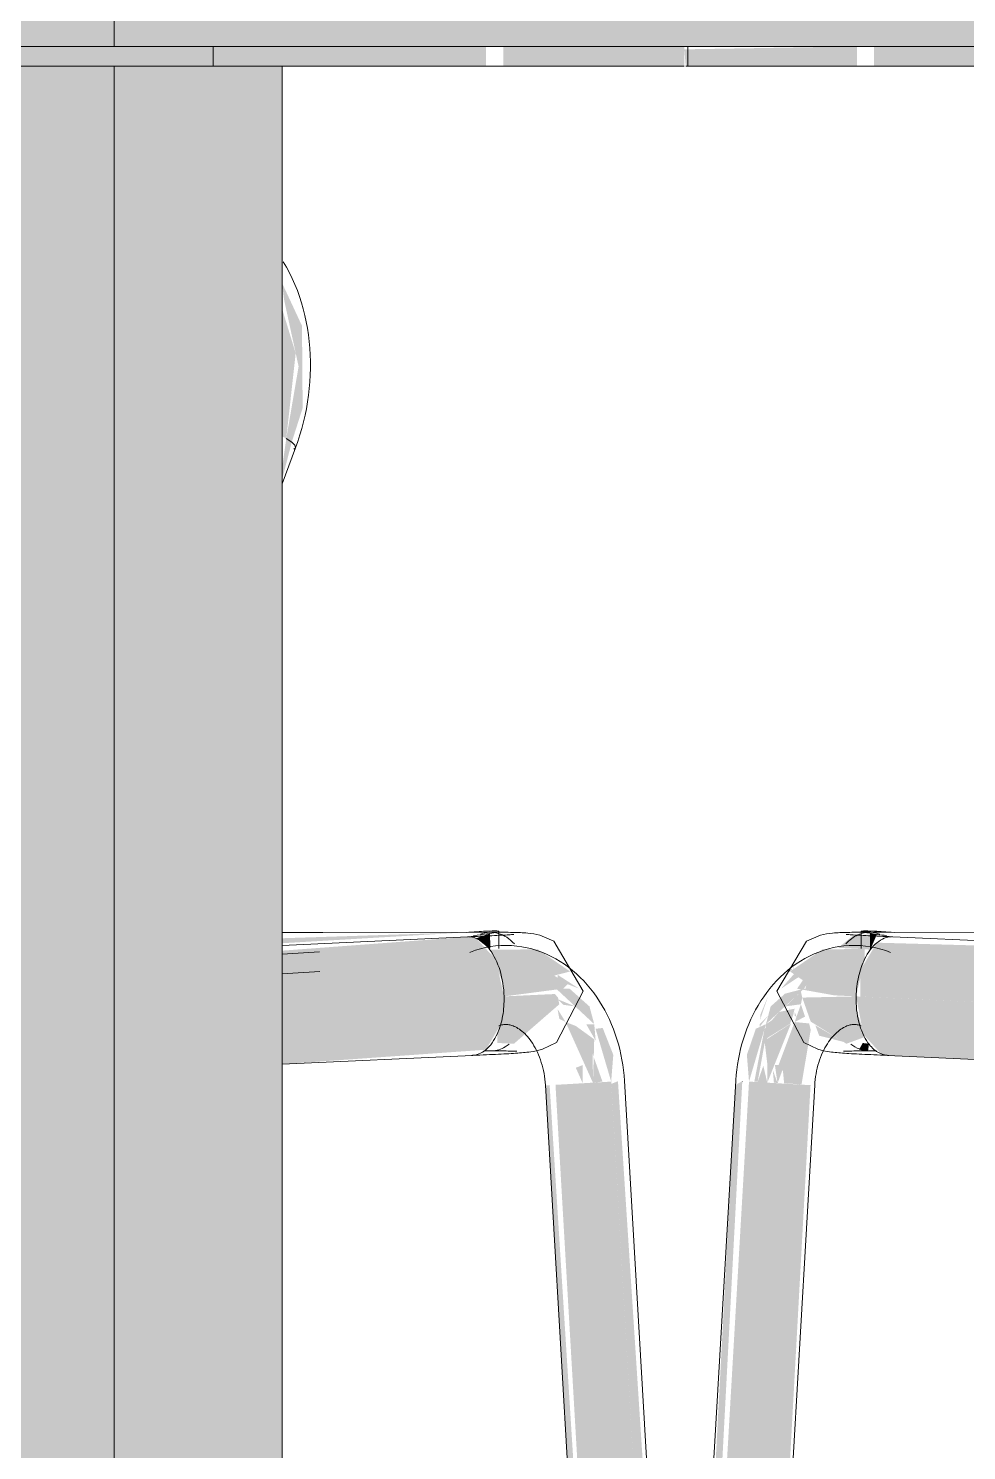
# Model space of a CAD drawing. Header units: inches. Extents: x 21380 to 98133, y -290 to 853.
# Drawn here: x 35429.48 to 35441.34, y 11 to 28.98 of the extents above; entities that cross this region are included whole.
import ezdxf

# ---------------------------------------------------------------- set-up
doc = ezdxf.new("R2010")
doc.units = ezdxf.units.IN
doc.header["$MEASUREMENT"] = 0
doc.layers.add('I-FURN', color=30, linetype='Continuous', lineweight=9)

# ---------------------------------------------------------------- blocks, each defined once
blk = doc.blocks.new('Falcon 7700 Series Pedestal Base - 36_ Square Top x 30_ - Wheelchair Height-460525-Building Section - East_West looking South')
at = {"layer": 'I-FURN'}
for points in [[(-26197.888, 28.75), (-26197.888, 30), (-26223.344, 30), (-26223.344, 28.75), (-26205.971, 28.75)], [(-26188.425, 28.75), (-26172.432, 28.75), (-26172.432, 30), (-26197.888, 30), (-26197.888, 28.75), (-26197.198, 28.75)], [(-26197.888, 28.5), (-26196.681, 28.5), (-26196.681, 28.75), (-26199.096, 28.75), (-26199.096, 28.5), (-26198.212, 28.5)], [(-26196.267, 28.5), (-26193.187, 28.5), (-26193.187, 28.75), (-26196.681, 28.75), (-26196.681, 28.5)], [(-26191.263, 28.5), (-26190.681, 28.5), (-26190.681, 28.75), (-26192.971, 28.75), (-26192.971, 28.5), (-26191.565, 28.5)], [(-26200.01, 0.75), (-26197.888, 0.75), (-26197.888, 28.5), (-26200.01, 28.5), (-26200.01, 3.187)], [(-26197.198, 0.75), (-26195.767, 0.75), (-26195.767, 28.5), (-26197.888, 28.5), (-26197.888, 0.75)]]:
    blk.add_hatch(color=256, dxfattribs=at).paths.add_polyline_path(points, flags=0)
for p, q in [((-26197.888, 28.75), (-26197.888, 30)), ((-26197.888, 28.75), (-26223.344, 28.75)), ((-26172.432, 28.75), (-26197.888, 28.75)), ((-26196.638, 28.5), (-26196.638, 28.75)), ((-26190.638, 28.5), (-26190.638, 28.75)), ((-26196.681, 28.5), (-26199.096, 28.5)), ((-26197.888, 28.5), (-26197.888, 0.75)), ((-26196.681, 28.5), (-26196.267, 28.5)), ((-26193.187, 28.5), (-26196.267, 28.5)), ((-26195.767, 0.75), (-26195.767, 28.5)), ((-26193.187, 28.5), (-26192.971, 28.5)), ((-26192.971, 28.5), (-26193.187, 28.5)), ((-26190.681, 28.5), (-26192.971, 28.5))]:
    blk.add_line(p, q, dxfattribs=at)
blk = doc.blocks.new('HermanMiller_Collection_Air-Chair_SideChair_Arms - Arms-V171-Building Section - East_West looking South')
at = {"layer": 'I-FURN'}
for points in [[(-26100.047, 17.331), (-26099.963, 17.527), (-26100.052, 17.539), (-26100.052, 17.332)], [(-26102.491, 0), (-26101.665, 15.67), (-26101.75, 15.624), (-26102.576, 0.005), (-26102.504, 0)], [(-26102.128, 0), (-26101.783, 0), (-26100.875, 15.624), (-26101.58, 15.665), (-26102.491, 0), (-26102.259, 0)], [(-26101.783, 0), (-26101.657, 0.005), (-26100.802, 15.62), (-26100.875, 15.624), (-26101.598, 3.187)]]:
    blk.add_hatch(color=256, dxfattribs=at).paths.add_polyline_path(points, flags=0)
h = blk.add_hatch(color=256, dxfattribs=at)
h.paths.add_polyline_path([(-26100.226, 16.742), (-26100.119, 17.212), (-26100.119, 17.341), (-26100.652, 17.337), (-26101.061, 17.057), (-26100.9, 16.946), (-26100.972, 16.839), (-26100.499, 16.755)], flags=0)
h.paths.add_polyline_path([(-26100.885, 16.839), (-26100.856, 16.884), (-26100.866, 16.84)], flags=0)
h = blk.add_hatch(color=256, dxfattribs=at)
h.paths.add_polyline_path([(-26093.427, 16.423), (-26093.351, 16.798), (-26093.161, 17.073), (-26093.016, 17.179), (-26094.43, 17.165), (-26094.35, 17.099), (-26093.997, 17.212), (-26093.721, 17.081), (-26093.667, 16.434)], flags=0)
h.paths.add_polyline_path([(-26095.284, 16.51), (-26095.503, 17.296), (-26099.963, 17.421), (-26100.174, 17.069), (-26100.174, 16.74), (-26095.439, 16.517)], flags=0)
h = blk.add_hatch(color=256, dxfattribs=at)
h.paths.add_polyline_path([(-26101.58, 15.665), (-26101.366, 16.391), (-26101.494, 16.333), (-26101.607, 16.003)], flags=0)
h.paths.add_polyline_path([(-26101.366, 16.391), (-26100.885, 16.839), (-26101.126, 16.776), (-26101.306, 16.615)], flags=0)
h.paths.add_polyline_path([(-26101.174, 16.84), (-26100.909, 17.015), (-26101.003, 17.034), (-26101.126, 16.895)], flags=0)
h = blk.add_hatch(color=256, dxfattribs=at)
h.paths.add_polyline_path([(-26101.219, 15.643), (-26101.133, 15.878), (-26101.252, 15.873)], flags=0)
h.paths.add_polyline_path([(-26100.924, 16.642), (-26100.907, 16.727), (-26100.924, 16.803), (-26101.118, 16.616), (-26100.972, 16.636)], flags=0)
h.paths.add_polyline_path([(-26101.003, 16.418), (-26100.872, 16.486), (-26100.924, 16.642)], flags=0)
h.paths.add_polyline_path([(-26101.349, 15.651), (-26101.049, 16.4), (-26101.384, 16.183), (-26101.347, 15.873)], flags=0)
h.paths.add_polyline_path([(-26101.349, 15.651), (-26101.399, 15.865), (-26101.472, 15.658)], flags=0)
h.paths.add_polyline_path([(-26101.384, 16.183), (-26101.203, 16.497), (-26101.366, 16.391)], flags=0)
h = blk.add_hatch(color=256, dxfattribs=at)
h.paths.add_polyline_path([(-26100.35, 16.143), (-26100.116, 16.229), (-26100.219, 16.574), (-26100.226, 16.742), (-26100.907, 16.727), (-26100.8, 16.423), (-26100.369, 16.156)], flags=0)
h.paths.add_polyline_path([(-26100.979, 16.487), (-26101.003, 16.546), (-26101.003, 16.496)], flags=0)
h = blk.add_hatch(color=256, dxfattribs=at)
h.paths.add_polyline_path([(-26092.944, 15.675), (-26093.193, 15.775), (-26093.37, 16.048), (-26093.427, 16.423), (-26093.667, 16.428), (-26093.764, 15.771), (-26093.857, 15.718), (-26092.964, 15.676)], flags=0)
h.paths.add_polyline_path([(-26095.079, 15.775), (-26095.284, 16.51), (-26100.226, 16.742), (-26100.134, 16.26), (-26099.907, 16.014), (-26099.814, 15.997), (-26095.439, 15.792)], flags=0)
for p, q in [((-26100.161, 17.565), (-26100.161, 17.347)), ((-26095.502, 17.296), (-26099.763, 17.496)), ((-26099.969, 16.052), (-26100.059, 16.052)), ((-26099.828, 15.997), (-26095.077, 15.774)), ((-26101.747, 15.676), (-26102.658, 0.011)), ((-26101.657, 0), (-26100.749, 15.618))]:
    blk.add_line(p, q, dxfattribs=at)
at = {"layer": 'I-FURN', "flags": 128}
for points in [[(-26101.228, 16.809), (-26100.855, 17.439), (-26100.677, 17.514), (-26100.602, 17.532), (-26100.558, 17.538), (-26100.526, 17.542), (-26100.5, 17.544), (-26100.477, 17.546), (-26100.454, 17.547), (-26100.432, 17.548), (-26100.409, 17.549), (-26100.385, 17.55), (-26100.36, 17.55), (-26100.334, 17.551), (-26100.306, 17.551), (-26100.278, 17.552), (-26100.248, 17.552), (-26100.217, 17.552), (-26100.184, 17.552), (-26100.15, 17.552), (-26100.115, 17.552), (-26100.079, 17.552), (-26100.055, 17.552)], [(-26100.351, 17.526), (-26100.348, 17.526), (-26100.341, 17.526), (-26100.331, 17.525), (-26100.318, 17.523), (-26100.302, 17.522), (-26100.284, 17.521), (-26100.264, 17.52), (-26100.242, 17.518), (-26100.218, 17.517), (-26100.192, 17.515), (-26100.164, 17.514), (-26100.135, 17.512), (-26100.104, 17.51), (-26100.071, 17.509), (-26100.038, 17.507), (-26100.002, 17.506), (-26099.966, 17.504), (-26099.928, 17.502), (-26099.889, 17.501), (-26099.849, 17.499), (-26099.809, 17.498), (-26099.767, 17.496), (-26099.766, 17.496)], [(-26095.573, 17.551), (-26097.933, 17.55), (-26100.056, 17.552)], [(-26100.184, 17.385), (-26100.25, 17.387), (-26100.315, 17.385), (-26100.381, 17.38), (-26100.446, 17.371), (-26100.51, 17.359), (-26100.573, 17.343), (-26100.636, 17.325), (-26100.698, 17.303), (-26100.758, 17.278), (-26100.817, 17.25), (-26100.874, 17.22), (-26100.93, 17.187), (-26100.984, 17.152), (-26101.037, 17.114), (-26101.088, 17.074), (-26101.137, 17.031), (-26101.185, 16.987), (-26101.23, 16.941), (-26101.274, 16.893), (-26101.316, 16.843), (-26101.356, 16.791), (-26101.394, 16.738), (-26101.43, 16.684), (-26101.464, 16.628), (-26101.497, 16.571), (-26101.527, 16.513), (-26101.556, 16.453), (-26101.583, 16.393), (-26101.607, 16.332), (-26101.63, 16.269), (-26101.651, 16.206), (-26101.67, 16.143), (-26101.687, 16.078), (-26101.702, 16.013), (-26101.715, 15.948), (-26101.726, 15.882), (-26101.735, 15.815), (-26101.742, 15.749), (-26101.747, 15.682), (-26101.747, 15.676)], [(-26099.791, 17.298), (-26099.852, 17.321), (-26099.914, 17.34), (-26099.978, 17.356), (-26100.042, 17.369), (-26100.107, 17.378), (-26100.172, 17.384), (-26100.184, 17.385)], [(-26101.228, 16.809), (-26100.886, 16.16), (-26100.712, 16.077), (-26100.638, 16.056), (-26100.594, 16.047), (-26100.563, 16.042), (-26100.538, 16.038), (-26100.514, 16.035), (-26100.492, 16.033), (-26100.469, 16.031), (-26100.446, 16.029), (-26100.422, 16.027), (-26100.398, 16.025), (-26100.371, 16.023), (-26100.344, 16.022), (-26100.316, 16.02), (-26100.286, 16.018), (-26100.255, 16.016), (-26100.222, 16.014), (-26100.188, 16.013), (-26100.153, 16.011), (-26100.117, 16.009), (-26100.08, 16.008), (-26100.041, 16.006), (-26100.001, 16.004), (-26099.961, 16.002), (-26099.919, 16.001), (-26099.877, 15.999), (-26099.833, 15.998), (-26099.826, 15.997)], [(-26100.749, 15.618), (-26100.746, 15.655), (-26100.743, 15.692), (-26100.738, 15.729), (-26100.732, 15.765), (-26100.725, 15.801), (-26100.717, 15.836), (-26100.708, 15.871), (-26100.698, 15.905), (-26100.687, 15.938), (-26100.675, 15.97), (-26100.663, 16.002), (-26100.649, 16.032), (-26100.635, 16.061), (-26100.62, 16.09), (-26100.605, 16.117), (-26100.589, 16.142), (-26100.573, 16.167), (-26100.557, 16.19), (-26100.54, 16.212), (-26100.523, 16.233), (-26100.505, 16.252), (-26100.488, 16.269), (-26100.471, 16.286), (-26100.454, 16.3), (-26100.437, 16.314), (-26100.42, 16.326), (-26100.403, 16.337), (-26100.387, 16.347), (-26100.372, 16.355), (-26100.356, 16.362), (-26100.342, 16.368), (-26100.327, 16.373), (-26100.314, 16.378), (-26100.3, 16.381), (-26100.287, 16.383), (-26100.274, 16.385), (-26100.262, 16.386), (-26100.25, 16.387), (-26100.238, 16.386), (-26100.237, 16.386)], [(-26100.237, 16.386), (-26100.225, 16.385), (-26100.212, 16.384), (-26100.2, 16.381), (-26100.188, 16.378), (-26100.175, 16.375), (-26100.162, 16.37), (-26100.16, 16.369)], [(-26100.387, 16.048), (-26100.385, 16.049), (-26100.378, 16.049), (-26100.368, 16.049), (-26100.355, 16.05), (-26100.339, 16.05), (-26100.321, 16.051), (-26100.3, 16.051), (-26100.278, 16.051), (-26100.254, 16.052), (-26100.228, 16.052), (-26100.2, 16.052), (-26100.171, 16.052), (-26100.14, 16.052), (-26100.107, 16.052), (-26100.073, 16.052), (-26100.06, 16.052)]]:
    blk.add_lwpolyline(points, dxfattribs=at)
at = {"layer": 'I-FURN'}
for points in [[(-26100.356, 17.405), (-26100.311, 17.455), (-26100.208, 17.532), (-26100.095, 17.555), (-26100.039, 17.552)], [(-26099.745, 17.55), (-26099.842, 17.557), (-26100.009, 17.568), (-26100.154, 17.572), (-26100.175, 17.562), (-26100.071, 17.541), (-26099.927, 17.521), (-26099.84, 17.51)], [(-26100.039, 17.552), (-26100.001, 17.55), (-26099.964, 17.541), (-26099.927, 17.527)], [(-26100.076, 16.053), (-26100.15, 16.057), (-26100.225, 16.086), (-26100.292, 16.138)], [(-26100.059, 16.052), (-26100.065, 16.052), (-26100.07, 16.052), (-26100.076, 16.053)]]:
    blk.add_open_spline(points, degree=3, dxfattribs=at)
for points in [[(-26099.777, 17.496), (-26099.839, 17.495), (-26099.968, 17.444), (-26100.116, 17.246), (-26100.203, 16.995), (-26100.224, 16.826), (-26100.226, 16.742)], [(-26100.226, 16.742), (-26100.229, 16.629), (-26100.204, 16.404), (-26100.095, 16.158), (-26099.955, 16.023), (-26099.861, 15.997), (-26099.814, 15.997)]]:
    blk.add_open_spline(points, degree=3, knots=[0, 0, 0, 0, 0.285714, 0.571429, 0.785714, 1, 1, 1, 1], dxfattribs=at)
blk = doc.blocks.new('HermanMiller_Collection_Air-Chair_SideChair_Arms - Arms-V173-Building Section - East_West looking South')
at = {"layer": 'I-FURN'}
for points in [[(-26100.052, 17.332), (-26099.987, 17.53), (-26100.265, 17.51), (-26100.453, 17.356), (-26100.099, 17.338)], [(-26101.098, 17.036), (-26100.997, 17.119), (-26101.084, 17.052)], [(-26101.44, 16.448), (-26101.336, 16.751), (-26101.437, 16.51)], [(-26100.075, 16.053), (-26100.063, 16.143), (-26100.142, 16.153), (-26100.19, 16.069), (-26100.076, 16.053)], [(-26101.621, 15.667), (-26101.694, 15.674), (-26101.665, 15.67)]]:
    blk.add_hatch(color=256, dxfattribs=at).paths.add_polyline_path(points, flags=0)
h = blk.add_hatch(color=256, dxfattribs=at)
h.paths.add_polyline_path([(-26100.916, 15.63), (-26100.8, 16.318), (-26100.82, 16.4), (-26101.003, 16.418), (-26101.206, 15.875), (-26101.151, 15.799), (-26101.136, 15.643), (-26100.974, 15.634)], flags=0)
h.paths.add_polyline_path([(-26101.22, 15.648), (-26101.279, 15.811), (-26101.265, 15.651), (-26101.252, 15.65)], flags=0)
h.paths.add_polyline_path([(-26101.471, 15.663), (-26101.38, 16.164), (-26101.346, 16.218), (-26101.062, 16.395), (-26101.023, 16.502), (-26101.003, 16.587), (-26101.203, 16.544), (-26101.384, 16.33), (-26101.513, 15.665), (-26101.472, 15.663)], flags=0)
h.paths.add_polyline_path([(-26101.384, 16.183), (-26101.312, 16.426), (-26101.297, 16.334), (-26101.382, 16.186)], flags=0)
h.paths.add_polyline_path([(-26101.447, 16.355), (-26101.338, 16.497), (-26101.444, 16.391)], flags=0)
h = blk.add_hatch(color=256, dxfattribs=at)
h.paths.add_polyline_path([(-26100.384, 16.167), (-26100.741, 16.376), (-26100.693, 16.245), (-26100.463, 16.187)], flags=0)
h.paths.add_polyline_path([(-26101.046, 16.531), (-26101.074, 16.599), (-26101.066, 16.554)], flags=0)
h = blk.add_hatch(color=256, dxfattribs=at)
h.paths.add_polyline_path([(-26101.219, 15.643), (-26101.277, 15.652), (-26101.252, 15.645)], flags=0)
h.paths.add_polyline_path([(-26100.916, 15.626), (-26100.974, 15.634), (-26100.974, 15.629)], flags=0)
h.paths.add_polyline_path([(-26101.472, 15.658), (-26101.522, 15.665), (-26101.473, 15.658)], flags=0)
blk.add_line((-26100.161, 17.563), (-26100.161, 17.459), dxfattribs=at)
at = {"layer": 'I-FURN', "flags": 128}
for points in [[(-26101.228, 16.809), (-26100.855, 17.439), (-26100.677, 17.514), (-26100.602, 17.532), (-26100.558, 17.538), (-26100.526, 17.542), (-26100.5, 17.544), (-26100.477, 17.546), (-26100.454, 17.547), (-26100.432, 17.548), (-26100.409, 17.549), (-26100.385, 17.55), (-26100.36, 17.55), (-26100.334, 17.551), (-26100.306, 17.551), (-26100.278, 17.552), (-26100.248, 17.552), (-26100.217, 17.552), (-26100.184, 17.552), (-26100.15, 17.552), (-26100.115, 17.552), (-26100.105, 17.552)], [(-26100.351, 17.526), (-26100.348, 17.526), (-26100.341, 17.526), (-26100.331, 17.525), (-26100.318, 17.523), (-26100.302, 17.522), (-26100.284, 17.521), (-26100.264, 17.52), (-26100.242, 17.518)], [(-26101.088, 17.074), (-26101.137, 17.031), (-26101.185, 16.987), (-26101.23, 16.941), (-26101.274, 16.893), (-26101.316, 16.843), (-26101.356, 16.791), (-26101.394, 16.738), (-26101.43, 16.684), (-26101.464, 16.628), (-26101.497, 16.571), (-26101.527, 16.513), (-26101.556, 16.453), (-26101.583, 16.393), (-26101.607, 16.332), (-26101.63, 16.269), (-26101.651, 16.206), (-26101.67, 16.143), (-26101.687, 16.078), (-26101.702, 16.013), (-26101.715, 15.948), (-26101.726, 15.882), (-26101.735, 15.815), (-26101.742, 15.749), (-26101.747, 15.682), (-26101.747, 15.676)], [(-26101.126, 16.615), (-26100.886, 16.16), (-26100.712, 16.077), (-26100.638, 16.056), (-26100.594, 16.047), (-26100.563, 16.042), (-26100.538, 16.038), (-26100.514, 16.035), (-26100.492, 16.033), (-26100.469, 16.031), (-26100.446, 16.029), (-26100.422, 16.027), (-26100.398, 16.025), (-26100.371, 16.023), (-26100.344, 16.022), (-26100.316, 16.02), (-26100.286, 16.018), (-26100.255, 16.016), (-26100.222, 16.014), (-26100.188, 16.013), (-26100.153, 16.011), (-26100.117, 16.009), (-26100.08, 16.008), (-26100.041, 16.006), (-26100.001, 16.004), (-26099.961, 16.002), (-26099.919, 16.001)], [(-26100.749, 15.618), (-26100.746, 15.655), (-26100.743, 15.692), (-26100.738, 15.729), (-26100.732, 15.765), (-26100.725, 15.801), (-26100.717, 15.836), (-26100.708, 15.871), (-26100.698, 15.905), (-26100.687, 15.938), (-26100.675, 15.97), (-26100.663, 16.002), (-26100.649, 16.032), (-26100.635, 16.061), (-26100.62, 16.09), (-26100.605, 16.117), (-26100.589, 16.142), (-26100.573, 16.167), (-26100.557, 16.19)], [(-26100.387, 16.048), (-26100.385, 16.049), (-26100.378, 16.049), (-26100.368, 16.049), (-26100.355, 16.05), (-26100.339, 16.05), (-26100.321, 16.051), (-26100.3, 16.051), (-26100.278, 16.051), (-26100.254, 16.052), (-26100.228, 16.052), (-26100.2, 16.052), (-26100.171, 16.052), (-26100.14, 16.052), (-26100.107, 16.052)]]:
    blk.add_lwpolyline(points, dxfattribs=at)
at = {"layer": 'I-FURN'}
blk.add_open_spline([(-26100.154, 17.558), (-26100.168, 17.563), (-26100.153, 17.57), (-26100.023, 17.567), (-26099.876, 17.557), (-26099.808, 17.552)], degree=3, knots=[-0.6, -0.6, -0.6, -0.6, -0.4, -0.2, -0.0471349, -0.0471349, -0.0471349, -0.0471349], dxfattribs=at)
blk = doc.blocks.new('Falcon 7700 Series Pedestal Base - 36_ Square Top x 30_ - Wheelchair Height-V178-Building Section - East_West looking South')
at = {"layer": 'I-FURN'}
for points in [[(-26100.413, 28.5), (-26100.215, 28.5), (-26100.215, 28.75), (-26102.398, 28.713), (-26102.38, 28.5), (-26100.672, 28.5)], [(-26096.919, 28.5), (-26096.505, 28.5), (-26096.505, 28.75), (-26099.998, 28.75), (-26099.998, 28.5)]]:
    blk.add_hatch(color=256, dxfattribs=at).paths.add_polyline_path(points, flags=0)
for p, q in [((-26100.215, 28.5), (-26102.38, 28.5)), ((-26100.215, 28.5), (-26099.998, 28.5)), ((-26099.998, 28.5), (-26100.215, 28.5)), ((-26096.919, 28.5), (-26099.998, 28.5))]:
    blk.add_line(p, q, dxfattribs=at)
blk = doc.blocks.new('HermanMiller_Collection_Air-Chair_SideChair_Arms - Arms-V180-Building Section - East_West looking South')
at = {"layer": 'I-FURN'}
for points in [[(-26107.362, 23.747), (-26107.224, 24.179), (-26107.232, 25.218), (-26107.484, 25.76), (-26107.459, 25.55), (-26107.275, 24.704), (-26107.431, 23.793)], [(-26107.431, 23.793), (-26107.312, 24.872), (-26107.484, 25.435), (-26107.484, 23.822)], [(-26107.484, 23.273), (-26107.362, 23.747), (-26107.431, 23.793), (-26107.484, 23.419), (-26107.484, 23.379)], [(-26105.063, 17.483), (-26105.082, 17.507), (-26105.079, 17.487)], [(-26104.856, 17.331), (-26104.85, 17.369), (-26104.856, 17.539), (-26105.03, 17.476), (-26104.892, 17.369)], [(-26104.677, 16.742), (-26103.93, 16.84), (-26103.872, 16.896), (-26104.043, 17.005), (-26103.842, 17.057), (-26104.251, 17.337), (-26104.856, 17.331), (-26104.692, 16.909), (-26104.678, 16.755)], [(-26107.484, 15.885), (-26104.907, 16.068), (-26104.726, 16.376), (-26104.677, 16.742), (-26107.484, 16.61), (-26107.484, 15.893)], [(-26104.553, 16.143), (-26103.979, 16.642), (-26103.995, 16.727), (-26104.034, 16.772), (-26104.677, 16.742), (-26104.761, 16.274), (-26104.761, 16.153), (-26104.712, 16.151)], [(-26102.535, 2.11), (-26102.491, 4.221), (-26103.237, 15.67), (-26103.321, 15.636), (-26102.576, 2.813)]]:
    blk.add_hatch(color=256, dxfattribs=at).paths.add_polyline_path(points, flags=0)
h = blk.add_hatch(color=256, dxfattribs=at)
h.paths.add_polyline_path([(-26111.727, 17.391), (-26111.727, 17.55), (-26113.434, 17.473), (-26111.742, 17.392)], flags=0)
h.paths.add_polyline_path([(-26107.484, 17.414), (-26105.15, 17.552), (-26107.484, 17.477), (-26107.484, 17.42)], flags=0)
h = blk.add_hatch(color=256, dxfattribs=at)
h.paths.add_polyline_path([(-26107.484, 16.61), (-26104.677, 16.742), (-26104.784, 17.212), (-26105.032, 17.477), (-26105.126, 17.496), (-26107.484, 17.32), (-26107.484, 16.709)], flags=0)
h.paths.add_polyline_path([(-26111.727, 17.056), (-26111.727, 17.186), (-26111.865, 17.148), (-26111.742, 17.073)], flags=0)
h = blk.add_hatch(color=256, dxfattribs=at)
h.paths.add_polyline_path([(-26103.323, 15.665), (-26103.296, 16.003), (-26103.43, 16.343), (-26103.52, 16.333), (-26103.43, 16.028)], flags=0)
h.paths.add_polyline_path([(-26104.018, 16.839), (-26104.047, 16.884), (-26104.043, 16.84)], flags=0)
h.paths.add_polyline_path([(-26103.537, 16.391), (-26103.597, 16.615), (-26103.847, 16.838), (-26104.018, 16.839), (-26103.597, 16.447)], flags=0)
h.paths.add_polyline_path([(-26103.729, 16.84), (-26103.998, 17.014), (-26103.998, 16.944), (-26103.777, 16.859)], flags=0)
h = blk.add_hatch(color=256, dxfattribs=at)
h.paths.add_polyline_path([(-26103.683, 15.643), (-26103.683, 15.874), (-26103.77, 15.84), (-26103.707, 15.698)], flags=0)
h.paths.add_polyline_path([(-26103.553, 15.651), (-26103.433, 15.665), (-26103.557, 16.014), (-26103.553, 15.658)], flags=0)
h.paths.add_polyline_path([(-26103.899, 16.418), (-26104.001, 16.582), (-26103.978, 16.459)], flags=0)
h.paths.add_polyline_path([(-26103.553, 15.651), (-26103.537, 16.199), (-26103.77, 16.368), (-26103.899, 16.418), (-26103.557, 15.658)], flags=0)
h.paths.add_polyline_path([(-26103.519, 16.183), (-26103.537, 16.391), (-26103.639, 16.391), (-26103.537, 16.214)], flags=0)
h.paths.add_polyline_path([(-26103.777, 16.615), (-26103.998, 16.706), (-26103.93, 16.636), (-26103.784, 16.616)], flags=0)
h = blk.add_hatch(color=256, dxfattribs=at)
h.paths.add_polyline_path([(-26102.903, 0), (-26102.657, 0.011), (-26102.661, 0.25), (-26103.134, 0.25), (-26103.119, 0), (-26103.02, 0)], flags=0)
h.paths.add_polyline_path([(-26102.694, 0.75), (-26102.614, 0.75), (-26102.576, 2.813), (-26103.323, 15.665), (-26104.027, 15.624), (-26103.163, 0.75), (-26102.818, 0.75)], flags=0)
h = blk.add_hatch(color=256, dxfattribs=at)
h.paths.add_polyline_path([(-26103.119, 0), (-26103.208, 0.25), (-26103.26, 0.25), (-26103.193, 0), (-26103.12, 0)], flags=0)
h.paths.add_polyline_path([(-26103.28, 0.75), (-26103.163, 0.75), (-26104.101, 15.62), (-26104.153, 15.619), (-26103.289, 0.75)], flags=0)
for p, q in [((-26107.484, 23.219), (-26107.313, 23.678)), ((-26107.336, 23.661), (-26107.313, 23.678)), ((-26105.139, 17.496), (-26107.484, 17.386)), ((-26104.742, 17.347), (-26104.742, 17.565)), ((-26107.484, 17.277), (-26107.009, 17.307)), ((-26107.484, 17.026), (-26107.005, 17.056)), ((-26104.934, 16.052), (-26104.844, 16.052)), ((-26107.484, 15.884), (-26105.075, 15.997)), ((-26102.451, 3.554), (-26103.155, 15.676)), ((-26104.154, 15.618), (-26103.29, 0.75))]:
    blk.add_line(p, q, dxfattribs=at)
at = {"layer": 'I-FURN', "flags": 128}
for points in [[(-26107.313, 23.678), (-26107.285, 23.758), (-26107.259, 23.839), (-26107.235, 23.921), (-26107.213, 24.004), (-26107.194, 24.087), (-26107.177, 24.171), (-26107.163, 24.256), (-26107.151, 24.341), (-26107.141, 24.426), (-26107.134, 24.511), (-26107.129, 24.596), (-26107.126, 24.682), (-26107.126, 24.767), (-26107.129, 24.852), (-26107.134, 24.936), (-26107.141, 25.02), (-26107.151, 25.104), (-26107.164, 25.187), (-26107.179, 25.269), (-26107.196, 25.35), (-26107.216, 25.431), (-26107.239, 25.51), (-26107.264, 25.588), (-26107.291, 25.665), (-26107.322, 25.741), (-26107.355, 25.815), (-26107.39, 25.887), (-26107.428, 25.958), (-26107.469, 26.027)], [(-26107.313, 23.678), (-26107.313, 23.679), (-26107.322, 23.708), (-26107.362, 23.747), (-26107.431, 23.793)], [(-26107.484, 17.55), (-26106.97, 17.55), (-26104.847, 17.552)], [(-26104.552, 17.526), (-26104.555, 17.526), (-26104.561, 17.526), (-26104.572, 17.525), (-26104.585, 17.523), (-26104.6, 17.522), (-26104.618, 17.521), (-26104.639, 17.52), (-26104.661, 17.518), (-26104.685, 17.517), (-26104.711, 17.515), (-26104.739, 17.514), (-26104.768, 17.512), (-26104.799, 17.51), (-26104.831, 17.509), (-26104.865, 17.507), (-26104.9, 17.506), (-26104.937, 17.504), (-26104.975, 17.502), (-26105.013, 17.501), (-26105.053, 17.499), (-26105.094, 17.498), (-26105.136, 17.496), (-26105.137, 17.496)], [(-26103.675, 16.809), (-26104.048, 17.439), (-26104.226, 17.514), (-26104.301, 17.532), (-26104.345, 17.538), (-26104.376, 17.542), (-26104.402, 17.544), (-26104.426, 17.546), (-26104.448, 17.547), (-26104.471, 17.548), (-26104.494, 17.549), (-26104.518, 17.55), (-26104.543, 17.55), (-26104.569, 17.551), (-26104.596, 17.551), (-26104.625, 17.552), (-26104.655, 17.552), (-26104.686, 17.552), (-26104.719, 17.552), (-26104.752, 17.552), (-26104.788, 17.552), (-26104.824, 17.552), (-26104.848, 17.552)], [(-26104.719, 17.385), (-26104.784, 17.38), (-26104.849, 17.371), (-26104.913, 17.359), (-26104.977, 17.343), (-26105.04, 17.325), (-26105.101, 17.303), (-26105.112, 17.298)], [(-26103.155, 15.676), (-26103.16, 15.743), (-26103.167, 15.81), (-26103.176, 15.876), (-26103.187, 15.942), (-26103.2, 16.008), (-26103.214, 16.073), (-26103.231, 16.137), (-26103.25, 16.201), (-26103.271, 16.264), (-26103.293, 16.326), (-26103.318, 16.388), (-26103.344, 16.448), (-26103.373, 16.508), (-26103.403, 16.566), (-26103.435, 16.623), (-26103.47, 16.679), (-26103.506, 16.734), (-26103.544, 16.787), (-26103.584, 16.838), (-26103.625, 16.888), (-26103.669, 16.937), (-26103.714, 16.983), (-26103.762, 17.028), (-26103.811, 17.07), (-26103.861, 17.11), (-26103.914, 17.148), (-26103.968, 17.184), (-26104.024, 17.217), (-26104.081, 17.248), (-26104.14, 17.276), (-26104.2, 17.301), (-26104.261, 17.323), (-26104.324, 17.342), (-26104.387, 17.357), (-26104.452, 17.37), (-26104.517, 17.379), (-26104.582, 17.385), (-26104.647, 17.387), (-26104.713, 17.385), (-26104.719, 17.385)], [(-26103.675, 16.809), (-26104.016, 16.16), (-26104.19, 16.077), (-26104.265, 16.056), (-26104.308, 16.047), (-26104.339, 16.042), (-26104.365, 16.038), (-26104.388, 16.035), (-26104.411, 16.033), (-26104.433, 16.031), (-26104.456, 16.029), (-26104.48, 16.027), (-26104.505, 16.025), (-26104.531, 16.023), (-26104.559, 16.022), (-26104.587, 16.02), (-26104.617, 16.018), (-26104.648, 16.016), (-26104.681, 16.014), (-26104.714, 16.013), (-26104.749, 16.011), (-26104.786, 16.009), (-26104.823, 16.008), (-26104.862, 16.006), (-26104.901, 16.004), (-26104.942, 16.002), (-26104.984, 16.001), (-26105.026, 15.999), (-26105.07, 15.998), (-26105.077, 15.997)], [(-26104.743, 16.369), (-26104.73, 16.374), (-26104.717, 16.378), (-26104.705, 16.381), (-26104.692, 16.383), (-26104.68, 16.385), (-26104.668, 16.386), (-26104.666, 16.386)], [(-26104.666, 16.386), (-26104.654, 16.387), (-26104.642, 16.386), (-26104.629, 16.385), (-26104.617, 16.384), (-26104.604, 16.381), (-26104.59, 16.378), (-26104.577, 16.374), (-26104.562, 16.369), (-26104.548, 16.363), (-26104.532, 16.356), (-26104.517, 16.347), (-26104.501, 16.338), (-26104.484, 16.327), (-26104.468, 16.315), (-26104.451, 16.302), (-26104.433, 16.287), (-26104.416, 16.271), (-26104.399, 16.253), (-26104.382, 16.234), (-26104.365, 16.214), (-26104.348, 16.192), (-26104.331, 16.169), (-26104.315, 16.145), (-26104.299, 16.119), (-26104.284, 16.092), (-26104.269, 16.064), (-26104.255, 16.035), (-26104.241, 16.004), (-26104.229, 15.973), (-26104.217, 15.941), (-26104.206, 15.907), (-26104.196, 15.874), (-26104.187, 15.839), (-26104.179, 15.804), (-26104.172, 15.768), (-26104.166, 15.732), (-26104.161, 15.695), (-26104.157, 15.659), (-26104.154, 15.622), (-26104.154, 15.618)], [(-26104.516, 16.048), (-26104.518, 16.049), (-26104.525, 16.049), (-26104.535, 16.049), (-26104.548, 16.05), (-26104.564, 16.05), (-26104.582, 16.051), (-26104.602, 16.051), (-26104.625, 16.051), (-26104.649, 16.052), (-26104.675, 16.052), (-26104.703, 16.052), (-26104.732, 16.052), (-26104.763, 16.052), (-26104.795, 16.052), (-26104.829, 16.052), (-26104.843, 16.052)]]:
    blk.add_lwpolyline(points, dxfattribs=at)
at = {"layer": 'I-FURN'}
for points, knots in [([(-26105.063, 17.51), (-26104.932, 17.527), (-26104.739, 17.555), (-26104.725, 17.573), (-26104.893, 17.568), (-26105.061, 17.557), (-26105.158, 17.55)], [-0.9999956, -0.9999956, -0.9999956, -0.9999956, -0.7, -0.4, -0.2, 0, 0, 0, 0]), ([(-26104.677, 16.742), (-26104.68, 16.855), (-26104.715, 17.08), (-26104.837, 17.328), (-26104.983, 17.466), (-26105.079, 17.496), (-26105.126, 17.496)], [0, 0, 0, 0, 0.285714, 0.571429, 0.785714, 1, 1, 1, 1]), ([(-26104.864, 17.552), (-26104.789, 17.556), (-26104.675, 17.523), (-26104.577, 17.438), (-26104.547, 17.405)], [0, 0, 0, 0, 0.2857143, 0.4285714, 0.4285714, 0.4285714, 0.4285714]), ([(-26105.089, 15.997), (-26105.027, 15.996), (-26104.901, 16.045), (-26104.762, 16.24), (-26104.687, 16.489), (-26104.675, 16.657), (-26104.677, 16.742)], [0, 0, 0, 0, 0.285714, 0.571429, 0.785714, 1, 1, 1, 1]), ([(-26104.611, 16.138), (-26104.628, 16.125), (-26104.697, 16.078), (-26104.771, 16.056), (-26104.827, 16.053)], [0.7142857, 0.7142857, 0.7142857, 0.7142857, 0.7857143, 1, 1, 1, 1])]:
    blk.add_open_spline(points, degree=3, knots=knots, dxfattribs=at)
for points in [[(-26104.975, 17.527), (-26104.939, 17.541), (-26104.902, 17.55), (-26104.864, 17.552)], [(-26104.827, 16.053), (-26104.833, 16.052), (-26104.838, 16.052), (-26104.844, 16.052)]]:
    blk.add_open_spline(points, degree=3, dxfattribs=at)

msp = doc.modelspace()

# ---------------------------------------------------------------- block references
at = {"layer": 'I-FURN'}
for name, p in [('Falcon 7700 Series Pedestal Base - 36_ Square Top x 30_ - Wheelchair Height-460525-Building Section - East_West looking South', (61628.452, 0)), ('Falcon 7700 Series Pedestal Base - 36_ Square Top x 30_ - Wheelchair Height-V178-Building Section - East_West looking South', (61540.169, 0)), ('HermanMiller_Collection_Air-Chair_SideChair_Arms - Arms-V180-Building Section - East_West looking South', (61540.169, 0)), ('HermanMiller_Collection_Air-Chair_SideChair_Arms - Arms-V171-Building Section - East_West looking South', (61540.169, 0)), ('HermanMiller_Collection_Air-Chair_SideChair_Arms - Arms-V173-Building Section - East_West looking South', (61540.169, 0))]:
    msp.add_blockref(name, p, dxfattribs=at)

doc.saveas('drawing.dxf')
